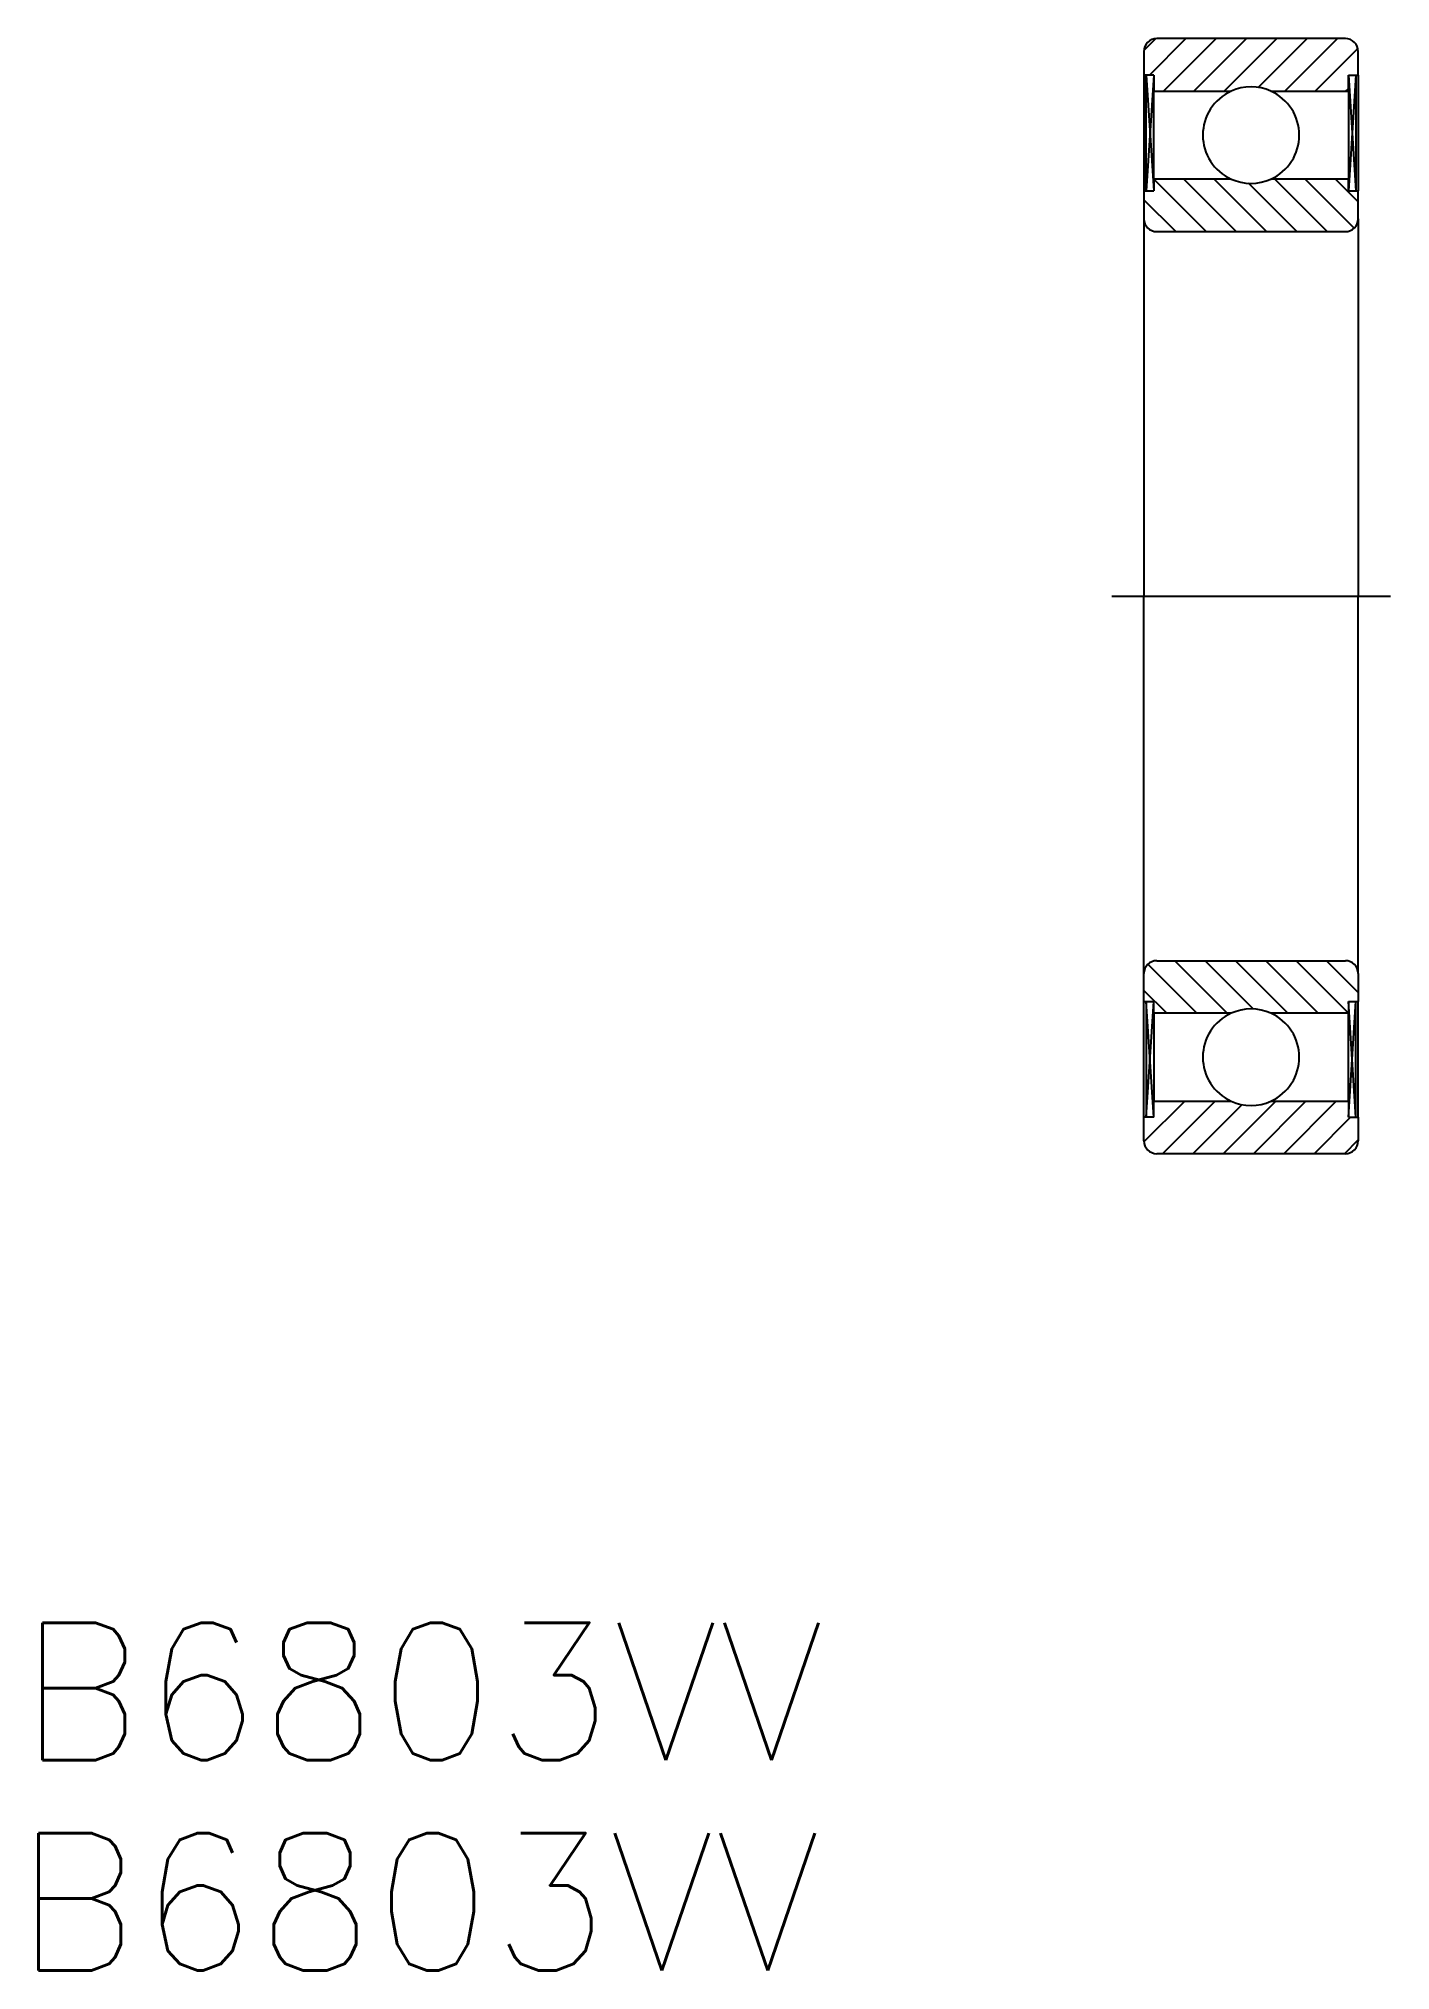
# Model space of a CAD drawing. Extents: x 121.8 to 153.3, y 60.2 to 105.2.
import ezdxf

# ---------------------------------------------------------------- set-up
doc = ezdxf.new("R2010")
doc.units = 0
doc.linetypes.add('CENTER', pattern=[17.5, 13, -1.5, 1.5, -1.5])
doc.linetypes.add('CNS_SOLID', pattern=[0])
doc.layers.get('0').update_dxf_attribs({"linetype": 'CONTINUOUS'})
doc.layers.add('CENTER', color=1, linetype='CENTER')
doc.styles.get("Standard").update_dxf_attribs({"font": 'txt.shx', "bigfont": '@extfont2.shx'})

msp = doc.modelspace()

# ---------------------------------------------------------------- linework, layer by layer
at = {"color": 3, "linetype": 'CONTINUOUS'}
for p, q in [((147.57, 104.944), (147.836, 105.21)), ((147.696, 104.363), (148.546, 105.213)), ((148.028, 103.988), (149.253, 105.213)), ((148.735, 103.988), (149.96, 105.213)), ((149.442, 103.988), (150.667, 105.213)), ((150.233, 104.072), (151.374, 105.213)), ((150.856, 103.988), (152.081, 105.213)), ((151.563, 103.988), (152.558, 104.982)), ((152.27, 103.988), (152.337, 104.054)), ((149.016, 100.713), (147.797, 101.933)), ((149.723, 100.713), (148.498, 101.938)), ((150.43, 100.713), (149.205, 101.938)), ((151.138, 100.713), (150.011, 101.84)), ((151.845, 100.713), (150.62, 101.938)), ((152.471, 100.794), (151.327, 101.938)), ((152.567, 101.406), (152.034, 101.938)), ((148.309, 100.713), (147.567, 101.456)), ((148.806, 82.488), (147.662, 83.632)), ((149.513, 82.488), (148.288, 83.713)), ((150.125, 82.584), (148.995, 83.713)), ((150.928, 82.488), (149.703, 83.713)), ((151.635, 82.488), (150.41, 83.713)), ((152.337, 82.493), (151.117, 83.713)), ((152.567, 82.971), (151.824, 83.713)), ((148.099, 82.488), (147.567, 83.021)), ((147.569, 79.488), (148.519, 80.438)), ((147.797, 80.422), (147.812, 80.438)), ((148.002, 79.213), (149.227, 80.438)), ((148.709, 79.213), (149.857, 80.362)), ((149.416, 79.213), (150.641, 80.438)), ((150.123, 79.213), (151.348, 80.438)), ((150.83, 79.213), (152.055, 80.438)), ((151.537, 79.213), (152.387, 80.063)), ((152.244, 79.213), (152.567, 79.536))]:
    msp.add_line(p, q, dxfattribs=at)
at = {"color": 7, "linetype": 'CONTINUOUS'}
for p, q in [((152.267, 105.213), (147.867, 105.213)), ((147.567, 104.913), (147.567, 104.363)), ((152.567, 104.363), (152.567, 104.913)), ((147.797, 104.363), (147.567, 104.363)), ((147.567, 104.363), (147.567, 101.663)), ((147.624, 101.663), (147.624, 104.363)), ((147.797, 104.363), (147.797, 103.988)), ((152.337, 103.988), (152.337, 104.363)), ((152.337, 104.363), (152.567, 104.363)), ((152.509, 104.363), (152.509, 101.663)), ((152.567, 104.363), (152.567, 101.663)), ((147.797, 103.988), (149.603, 103.988)), ((147.797, 101.938), (147.797, 103.988)), ((150.53, 103.988), (152.337, 103.988)), ((152.337, 103.988), (152.337, 101.938)), ((149.603, 101.938), (147.797, 101.938)), ((147.797, 101.938), (147.797, 101.663)), ((152.337, 101.938), (150.53, 101.938)), ((152.337, 101.663), (152.337, 101.938)), ((147.567, 101.663), (147.567, 101.013)), ((147.567, 101.663), (147.797, 101.663)), ((152.337, 101.663), (152.567, 101.663)), ((152.567, 101.013), (152.567, 101.663)), ((147.567, 101.013), (147.567, 92.213)), ((152.567, 101.013), (152.567, 92.213)), ((147.867, 100.713), (152.267, 100.713)), ((147.567, 83.413), (147.567, 92.213)), ((152.567, 83.413), (152.567, 92.213)), ((147.567, 82.763), (147.567, 83.413)), ((147.867, 83.713), (152.267, 83.713)), ((152.567, 83.413), (152.567, 82.763)), ((147.567, 80.063), (147.567, 82.763)), ((147.567, 82.763), (147.797, 82.763)), ((147.624, 82.763), (147.624, 80.063)), ((147.797, 82.488), (147.797, 82.763)), ((149.603, 82.488), (147.797, 82.488)), ((147.797, 82.488), (147.797, 80.438)), ((152.337, 82.488), (150.53, 82.488)), ((152.337, 82.763), (152.337, 82.488)), ((152.337, 82.763), (152.567, 82.763)), ((152.337, 80.438), (152.337, 82.488)), ((152.509, 80.063), (152.509, 82.763)), ((152.567, 80.063), (152.567, 82.763)), ((147.797, 80.438), (149.603, 80.438)), ((147.797, 80.063), (147.797, 80.438)), ((150.53, 80.438), (152.337, 80.438)), ((152.337, 80.438), (152.337, 80.063)), ((147.567, 79.513), (147.567, 80.063)), ((147.797, 80.063), (147.567, 80.063)), ((152.337, 80.063), (152.567, 80.063)), ((152.567, 80.063), (152.567, 79.513)), ((152.267, 79.213), (147.867, 79.213))]:
    msp.add_line(p, q, dxfattribs=at)
at = {"color": 3, "linetype": 'CNS_SOLID'}
for p, q in [((147.624, 104.363), (147.797, 101.663)), ((147.797, 104.363), (147.624, 101.663)), ((152.337, 104.363), (152.509, 101.663)), ((152.509, 104.363), (152.337, 101.663)), ((147.624, 80.063), (147.797, 82.763)), ((147.797, 80.063), (147.624, 82.763)), ((152.337, 80.063), (152.509, 82.763)), ((152.509, 80.063), (152.337, 82.763))]:
    msp.add_line(p, q, dxfattribs=at)
at = {"color": 7, "linetype": 'CONTINUOUS'}
for centre, radius, start, end in [((147.867, 104.913), 0.3, 90, 180), ((152.267, 104.913), 0.3, 0, 90), ((150.067, 102.963), 1.125, 65.6594, 114.3406), ((150.067, 102.963), 1.125, 114.3406, 245.6594), ((150.067, 102.963), 1.125, 294.3406, 65.6594), ((150.067, 102.963), 1.125, 245.6594, 294.3406), ((147.867, 101.013), 0.3, 180, 270), ((152.267, 101.013), 0.3, 270, 0), ((147.867, 83.413), 0.3, 90, 180), ((152.267, 83.413), 0.3, 0, 90), ((150.067, 81.463), 1.125, 114.3406, 245.6594), ((150.067, 81.463), 1.125, 65.6594, 114.3406), ((150.067, 81.463), 1.125, 294.3406, 65.6594), ((150.067, 81.463), 1.125, 245.6594, 294.3406), ((147.867, 79.513), 0.3, 180, 270), ((152.267, 79.513), 0.3, 270, 0)]:
    msp.add_arc(centre, radius, start, end, dxfattribs=at)
at = {"layer": 'CENTER', "color": 1, "linetype": 'CENTER'}
msp.add_line((146.817, 92.213), (153.317, 92.213), dxfattribs=at)

# ---------------------------------------------------------------- texts
at = {"color": 7, "linetype": 'CONTINUOUS'}
for p in [(121.328, 65.074), (121.238, 60.169)]:
    msp.add_text('B6803VV', height=3.2, dxfattribs=at).set_placement(p)

doc.saveas('drawing.dxf')
